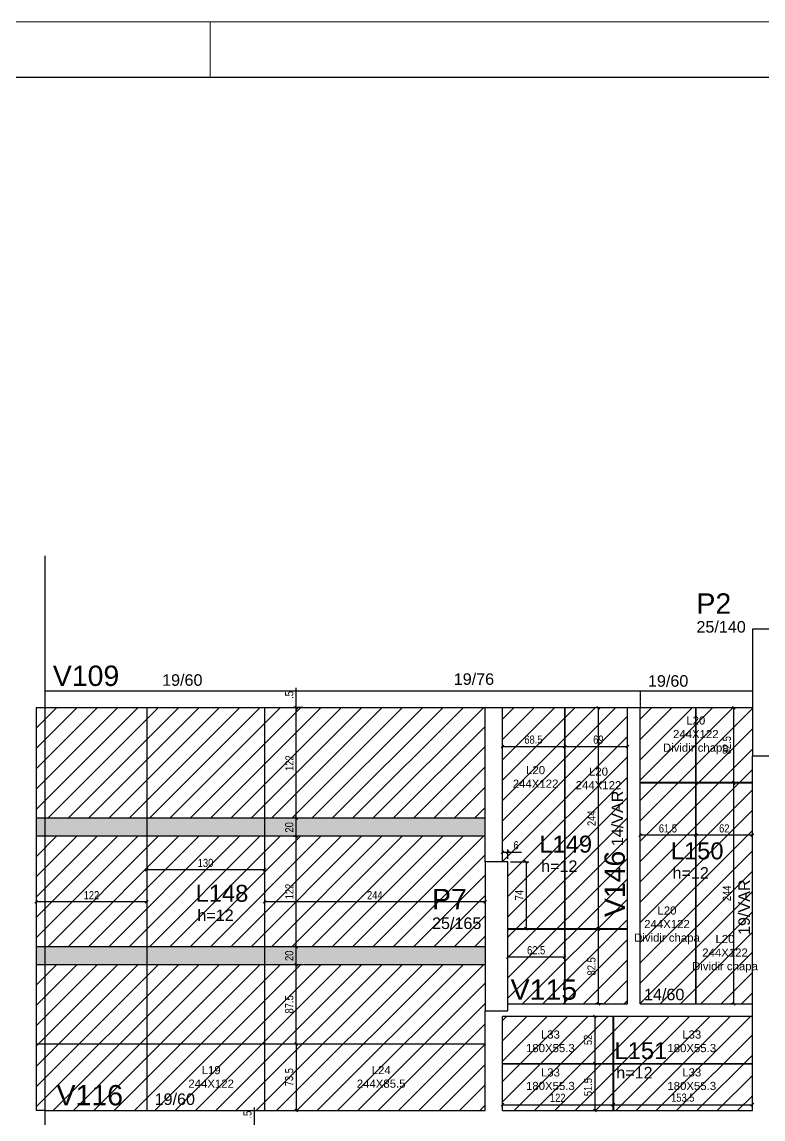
# Model space of a CAD drawing. Header units: millimetres. Extents: x 3165 to 9493, y 682 to 4304.
# Drawn here: x 3976 to 4794, y 3091 to 4304 of the extents above; entities that cross this region are included whole.
import ezdxf

# ---------------------------------------------------------------- set-up
doc = ezdxf.new("R2010")
doc.units = ezdxf.units.MM
doc.linetypes.add('HIDDEN2', pattern=[0.1875, 0.125, -0.0625])
for name, color, linetype in [('1', 3, 'Continuous'), ('210', 3, 'HIDDEN2'), ('212', 3, 'Continuous'), ('213', 3, 'Continuous'), ('216', 3, 'Continuous'), ('220', 5, 'Continuous'), ('222', 6, 'Continuous'), ('226', 4, 'Continuous'), ('233', 6, 'Continuous'), ('AUX00', 7, 'Continuous'), ('COTA', 2, 'Continuous'), ('Painéis', 200, 'Continuous')]:
    doc.layers.add(name, color=color, linetype=linetype)
for name, color, linetype, lineweight in [('FOLHA', 255, 'Continuous', 5), ('Hachura', 251, 'Continuous', 9), ('REAPROVEITAMENTO', 251, 'Continuous', 9)]:
    doc.layers.add(name, color=color, linetype=linetype, lineweight=lineweight)
doc.styles.add('COTA TECNICA-50', font='techl___.ttf', dxfattribs={"height": 9})
doc.styles.get("Standard").update_dxf_attribs({"font": 'arial.ttf'})
doc.dimstyles.new('COTA PAINEL-50', dxfattribs={"dimtxt": 9, "dimasz": 3, "dimexe": 3, "dimexo": 3, "dimgap": 3, "dimtad": 1, "dimdec": 1, "dimzin": 12, "dimdsep": 46, "dimtxsty": 'COTA TECNICA-50', "dimblk1": 'OBLIQUE', "dimblk2": 'OBLIQUE', "dimsah": 1, "dimcen": 0.9, "dimclrd": 4, "dimclre": 4, "dimclrt": 240, "dimadec": 1, "dimazin": 3, "dimtfac": 1, "dimtdec": 1, "dimtmove": 0, "dimatfit": 3, "dimfxl": 1, "dimtolj": 1, "dimtzin": 12, "dimarcsym": 0})

# ---------------------------------------------------------------- blocks, each defined once
blk = doc.blocks.new('_Oblique')
at = {"color": 0, "linetype": 'ByBlock', "lineweight": -2}
blk.add_line((-0.5, -0.5), (0.5, 0.5), dxfattribs=at)
blk = doc.blocks.new('*D551')
at = {"layer": 'COTA', "color": 4, "lineweight": -2, "transparency": 16777216}
blk.add_line((4278.4, 3173.8), (4278.4, 3261.3), dxfattribs=at)
at = {"layer": 'Defpoints', "color": 0, "transparency": 16777216}
for p in [(4278.4, 3261.3), (4278.4, 3261.3), (4278.4, 3173.8)]:
    blk.add_point(p, dxfattribs=at)
at = {"layer": 'COTA', "color": 4, "lineweight": -2, "transparency": 16777216, "xscale": 3, "yscale": 3, "zscale": 3}
for p, rotation in [((4278.4, 3261.3), 90), ((4278.4, 3173.8), 270)]:
    blk.add_blockref('_Oblique', p, dxfattribs=dict(at, rotation=rotation))
at = {"layer": 'COTA', "color": 240, "transparency": 16777216, "insert": (4270.8, 3217.6), "char_height": 9, "attachment_point": 5, "rotation": 90, "style": 'COTA TECNICA-50'}
blk.add_mtext('\\A1;87.5', dxfattribs=at)
blk = doc.blocks.new('*D552')
at = {"layer": 'COTA', "color": 4, "lineweight": -2, "transparency": 16777216}
for p, q in [((4279.8, 3281.3), (4275.4, 3281.3)), ((4278.4, 3261.3), (4278.4, 3281.3))]:
    blk.add_line(p, q, dxfattribs=at)
at = {"layer": 'Defpoints', "color": 0, "transparency": 16777216}
for p in [(4278.4, 3281.3), (4282.8, 3281.3), (4278.4, 3261.3)]:
    blk.add_point(p, dxfattribs=at)
at = {"layer": 'COTA', "color": 4, "lineweight": -2, "transparency": 16777216, "xscale": 3, "yscale": 3, "zscale": 3}
for p, rotation in [((4278.4, 3281.3), 90), ((4278.4, 3261.3), 270)]:
    blk.add_blockref('_Oblique', p, dxfattribs=dict(at, rotation=rotation))
at = {"layer": 'COTA', "color": 240, "transparency": 16777216, "insert": (4270.8, 3271.3), "char_height": 9, "attachment_point": 5, "rotation": 90, "style": 'COTA TECNICA-50'}
blk.add_mtext('\\A1;20', dxfattribs=at)
blk = doc.blocks.new('*D553')
at = {"layer": 'COTA', "color": 4, "lineweight": -2, "transparency": 16777216}
for p, q in [((4279.8, 3403.3), (4275.4, 3403.3)), ((4278.4, 3281.3), (4278.4, 3403.3)), ((4281.4, 3281.3), (4281.4, 3281.3))]:
    blk.add_line(p, q, dxfattribs=at)
at = {"layer": 'Defpoints', "color": 0, "transparency": 16777216}
for p in [(4278.4, 3403.3), (4282.8, 3403.3), (4278.4, 3281.3)]:
    blk.add_point(p, dxfattribs=at)
at = {"layer": 'COTA', "color": 4, "lineweight": -2, "transparency": 16777216, "xscale": 3, "yscale": 3, "zscale": 3}
for p, rotation in [((4278.4, 3403.3), 90), ((4278.4, 3281.3), 270)]:
    blk.add_blockref('_Oblique', p, dxfattribs=dict(at, rotation=rotation))
at = {"layer": 'COTA', "color": 240, "transparency": 16777216, "insert": (4270.9, 3342.3), "char_height": 9, "attachment_point": 5, "rotation": 90, "style": 'COTA TECNICA-50'}
blk.add_mtext('\\A1;122', dxfattribs=at)
blk = doc.blocks.new('*D554')
at = {"layer": 'COTA', "color": 4, "lineweight": -2, "transparency": 16777216}
for p, q in [((4278.4, 3403.3), (4278.4, 3423.3)), ((4279.8, 3403.3), (4275.4, 3403.3))]:
    blk.add_line(p, q, dxfattribs=at)
at = {"layer": 'Defpoints', "color": 0, "transparency": 16777216}
for p in [(4278.4, 3423.3), (4278.4, 3423.3), (4282.8, 3403.3)]:
    blk.add_point(p, dxfattribs=at)
at = {"layer": 'COTA', "color": 4, "lineweight": -2, "transparency": 16777216, "xscale": 3, "yscale": 3, "zscale": 3}
for p, rotation in [((4278.4, 3423.3), 90), ((4278.4, 3403.3), 270)]:
    blk.add_blockref('_Oblique', p, dxfattribs=dict(at, rotation=rotation))
at = {"layer": 'COTA', "color": 240, "transparency": 16777216, "insert": (4270.8, 3413.3), "char_height": 9, "attachment_point": 5, "rotation": 90, "style": 'COTA TECNICA-50'}
blk.add_mtext('\\A1;20', dxfattribs=at)
blk = doc.blocks.new('*D555')
at = {"layer": 'COTA', "color": 4, "lineweight": -2, "transparency": 16777216}
for p, q in [((4279.8, 3545.3), (4275.4, 3545.3)), ((4278.4, 3423.3), (4278.4, 3545.3))]:
    blk.add_line(p, q, dxfattribs=at)
at = {"layer": 'Defpoints', "color": 0, "transparency": 16777216}
for p in [(4278.4, 3545.3), (4282.8, 3545.3), (4278.4, 3423.3)]:
    blk.add_point(p, dxfattribs=at)
at = {"layer": 'COTA', "color": 4, "lineweight": -2, "transparency": 16777216, "xscale": 3, "yscale": 3, "zscale": 3}
for p, rotation in [((4278.4, 3545.3), 90), ((4278.4, 3423.3), 270)]:
    blk.add_blockref('_Oblique', p, dxfattribs=dict(at, rotation=rotation))
at = {"layer": 'COTA', "color": 240, "transparency": 16777216, "insert": (4270.9, 3484.3), "char_height": 9, "attachment_point": 5, "rotation": 90, "style": 'COTA TECNICA-50'}
blk.add_mtext('\\A1;122', dxfattribs=at)
blk = doc.blocks.new('*D556')
at = {"layer": 'COTA', "color": 4, "lineweight": -2, "transparency": 16777216}
for p, q in [((4278.4, 3545.8), (4278.4, 3567.4)), ((4285.9, 3545.8), (4275.4, 3545.8)), ((4279.8, 3545.3), (4275.4, 3545.3)), ((4278.4, 3545.3), (4278.4, 3545.8)), ((4278.4, 3545.3), (4278.4, 3542.3))]:
    blk.add_line(p, q, dxfattribs=at)
at = {"layer": 'Defpoints', "color": 0, "transparency": 16777216}
for p in [(4278.4, 3545.8), (4282.8, 3545.3), (4288.9, 3545.8)]:
    blk.add_point(p, dxfattribs=at)
at = {"layer": 'COTA', "color": 4, "lineweight": -2, "transparency": 16777216, "xscale": 3, "yscale": 3, "zscale": 3}
for p, rotation in [((4278.4, 3545.8), 270), ((4278.4, 3545.3), 90)]:
    blk.add_blockref('_Oblique', p, dxfattribs=dict(at, rotation=rotation))
at = {"layer": 'COTA', "color": 240, "transparency": 16777216, "insert": (4270.8, 3559.6), "char_height": 9, "attachment_point": 5, "rotation": 90, "style": 'COTA TECNICA-50'}
blk.add_mtext('\\A1;.5', dxfattribs=at)
blk = doc.blocks.new('*D739')
at = {"layer": 'COTA', "color": 4, "lineweight": -2, "transparency": 16777216}
for p, q in [((4487.3, 3363.2), (4487.3, 3327.8)), ((4487.3, 3330.8), (4243.3, 3330.8))]:
    blk.add_line(p, q, dxfattribs=at)
at = {"layer": 'Defpoints', "color": 0, "transparency": 16777216}
for p in [(4487.3, 3366.2), (4243.3, 3330.8), (4243.3, 3330.8)]:
    blk.add_point(p, dxfattribs=at)
at = {"layer": 'COTA', "color": 4, "lineweight": -2, "transparency": 16777216, "xscale": 3, "yscale": 3, "zscale": 3, "rotation": 180}
blk.add_blockref('_Oblique', (4243.3, 3330.8), dxfattribs=at)
at = {"layer": 'COTA', "color": 4, "lineweight": -2, "transparency": 16777216, "xscale": 3, "yscale": 3, "zscale": 3}
blk.add_blockref('_Oblique', (4487.3, 3330.8), dxfattribs=at)
at = {"layer": 'COTA', "color": 240, "transparency": 16777216, "insert": (4365.3, 3338.3), "char_height": 9, "attachment_point": 5, "style": 'COTA TECNICA-50'}
blk.add_mtext('\\A1;244', dxfattribs=at)
blk = doc.blocks.new('*D557')
at = {"layer": 'COTA', "color": 4, "lineweight": -2, "transparency": 16777216}
for p, q in [((4243.3, 3366.2), (4113.3, 3366.2)), ((4243.3, 3363.2), (4243.3, 3363.2))]:
    blk.add_line(p, q, dxfattribs=at)
at = {"layer": 'Defpoints', "color": 0, "transparency": 16777216}
for p in [(4113.3, 3366.2), (4113.3, 3366.2), (4243.3, 3366.2)]:
    blk.add_point(p, dxfattribs=at)
at = {"layer": 'COTA', "color": 4, "lineweight": -2, "transparency": 16777216, "xscale": 3, "yscale": 3, "zscale": 3, "rotation": 180}
blk.add_blockref('_Oblique', (4113.3, 3366.2), dxfattribs=at)
at = {"layer": 'COTA', "color": 4, "lineweight": -2, "transparency": 16777216, "xscale": 3, "yscale": 3, "zscale": 3}
blk.add_blockref('_Oblique', (4243.3, 3366.2), dxfattribs=at)
at = {"layer": 'COTA', "color": 240, "transparency": 16777216, "insert": (4178.3, 3373.9), "char_height": 9, "attachment_point": 5, "style": 'COTA TECNICA-50'}
blk.add_mtext('\\A1;130', dxfattribs=at)
blk = doc.blocks.new('*D740')
at = {"layer": 'COTA', "color": 4, "lineweight": -2, "transparency": 16777216}
for p, q in [((4113.3, 3330.8), (3991.3, 3330.8)), ((4113.3, 3327.8), (4113.3, 3327.8))]:
    blk.add_line(p, q, dxfattribs=at)
at = {"layer": 'Defpoints', "color": 0, "transparency": 16777216}
for p in [(3991.3, 3330.8), (3991.3, 3330.8), (4113.3, 3330.8)]:
    blk.add_point(p, dxfattribs=at)
at = {"layer": 'COTA', "color": 4, "lineweight": -2, "transparency": 16777216, "xscale": 3, "yscale": 3, "zscale": 3, "rotation": 180}
blk.add_blockref('_Oblique', (3991.3, 3330.8), dxfattribs=at)
at = {"layer": 'COTA', "color": 4, "lineweight": -2, "transparency": 16777216, "xscale": 3, "yscale": 3, "zscale": 3}
blk.add_blockref('_Oblique', (4113.3, 3330.8), dxfattribs=at)
at = {"layer": 'COTA', "color": 240, "transparency": 16777216, "insert": (4052.3, 3338.3), "char_height": 9, "attachment_point": 5, "style": 'COTA TECNICA-50'}
blk.add_mtext('\\A1;122', dxfattribs=at)
blk = doc.blocks.new('*D563')
at = {"layer": 'COTA', "color": 4, "lineweight": -2, "transparency": 16777216}
for p, q in [((4232.2, 3081.8), (4232.2, 3103.4)), ((4239.7, 3081.8), (4229.2, 3081.8)), ((4233.5, 3081.3), (4229.2, 3081.3)), ((4232.2, 3081.3), (4232.2, 3081.8)), ((4232.2, 3081.3), (4232.2, 3078.3))]:
    blk.add_line(p, q, dxfattribs=at)
at = {"layer": 'Defpoints', "color": 0, "transparency": 16777216}
for p in [(4232.2, 3081.8), (4236.5, 3081.3), (4242.7, 3081.8)]:
    blk.add_point(p, dxfattribs=at)
at = {"layer": 'COTA', "color": 4, "lineweight": -2, "transparency": 16777216, "xscale": 3, "yscale": 3, "zscale": 3}
for p, rotation in [((4232.2, 3081.8), 270), ((4232.2, 3081.3), 90)]:
    blk.add_blockref('_Oblique', p, dxfattribs=dict(at, rotation=rotation))
at = {"layer": 'COTA', "color": 240, "transparency": 16777216, "insert": (4224.6, 3095.6), "char_height": 9, "attachment_point": 5, "rotation": 90, "style": 'COTA TECNICA-50'}
blk.add_mtext('\\A1;.5', dxfattribs=at)
blk = doc.blocks.new('*D566')
at = {"layer": 'COTA', "color": 4, "lineweight": -2, "transparency": 16777216}
blk.add_line((4278.4, 3173.8), (4278.4, 3100.3), dxfattribs=at)
at = {"layer": 'Defpoints', "color": 0, "transparency": 16777216}
for p in [(4278.4, 3173.8), (4278.4, 3100.3), (4278.4, 3100.3)]:
    blk.add_point(p, dxfattribs=at)
at = {"layer": 'COTA', "color": 4, "lineweight": -2, "transparency": 16777216, "xscale": 3, "yscale": 3, "zscale": 3}
for p, rotation in [((4278.4, 3173.8), 90), ((4278.4, 3100.3), 270)]:
    blk.add_blockref('_Oblique', p, dxfattribs=dict(at, rotation=rotation))
at = {"layer": 'COTA', "color": 240, "transparency": 16777216, "insert": (4270.7, 3137.1), "char_height": 9, "attachment_point": 5, "rotation": 90, "style": 'COTA TECNICA-50'}
blk.add_mtext('\\A1;73.5', dxfattribs=at)
blk = doc.blocks.new('*D547')
at = {"layer": 'COTA', "color": 4, "lineweight": -2, "transparency": 16777216}
blk.add_line((4608.4, 3204.3), (4608.4, 3152.3), dxfattribs=at)
at = {"layer": 'Defpoints', "color": 0, "transparency": 16777216}
for p in [(4608.4, 3204.3), (4608.4, 3152.3), (4608.4, 3152.3)]:
    blk.add_point(p, dxfattribs=at)
at = {"layer": 'COTA', "color": 4, "lineweight": -2, "transparency": 16777216, "xscale": 3, "yscale": 3, "zscale": 3}
for p, rotation in [((4608.4, 3204.3), 90), ((4608.4, 3152.3), 270)]:
    blk.add_blockref('_Oblique', p, dxfattribs=dict(at, rotation=rotation))
at = {"layer": 'COTA', "color": 240, "transparency": 16777216, "insert": (4600.8, 3178.3), "char_height": 9, "attachment_point": 5, "rotation": 90, "style": 'COTA TECNICA-50'}
blk.add_mtext('\\A1;52', dxfattribs=at)
blk = doc.blocks.new('*D548')
at = {"layer": 'COTA', "color": 4, "lineweight": -2, "transparency": 16777216}
blk.add_line((4608.4, 3151.8), (4608.4, 3100.3), dxfattribs=at)
at = {"layer": 'Defpoints', "color": 0, "transparency": 16777216}
for p in [(4608.4, 3151.8), (4608.4, 3100.3), (4608.4, 3100.3)]:
    blk.add_point(p, dxfattribs=at)
at = {"layer": 'COTA', "color": 4, "lineweight": -2, "transparency": 16777216, "xscale": 3, "yscale": 3, "zscale": 3}
for p, rotation in [((4608.4, 3151.8), 90), ((4608.4, 3100.3), 270)]:
    blk.add_blockref('_Oblique', p, dxfattribs=dict(at, rotation=rotation))
at = {"layer": 'COTA', "color": 240, "transparency": 16777216, "insert": (4600.8, 3126.1), "char_height": 9, "attachment_point": 5, "rotation": 90, "style": 'COTA TECNICA-50'}
blk.add_mtext('\\A1;51.5', dxfattribs=at)
blk = doc.blocks.new('*D728')
at = {"layer": 'COTA', "color": 4, "lineweight": -2, "transparency": 16777216}
blk.add_line((4506.3, 3106.7), (4628.3, 3106.7), dxfattribs=at)
at = {"layer": 'Defpoints', "color": 0, "transparency": 16777216}
for p in [(4506.3, 3106.7), (4628.3, 3106.7), (4628.3, 3106.7)]:
    blk.add_point(p, dxfattribs=at)
at = {"layer": 'COTA', "color": 4, "lineweight": -2, "transparency": 16777216, "xscale": 3, "yscale": 3, "zscale": 3, "rotation": 180}
blk.add_blockref('_Oblique', (4506.3, 3106.7), dxfattribs=at)
at = {"layer": 'COTA', "color": 4, "lineweight": -2, "transparency": 16777216, "xscale": 3, "yscale": 3, "zscale": 3}
blk.add_blockref('_Oblique', (4628.3, 3106.7), dxfattribs=at)
at = {"layer": 'COTA', "color": 240, "transparency": 16777216, "insert": (4567.3, 3114.3), "char_height": 9, "attachment_point": 5, "style": 'COTA TECNICA-50'}
blk.add_mtext('\\A1;122', dxfattribs=at)
blk = doc.blocks.new('*D729')
at = {"layer": 'COTA', "color": 4, "lineweight": -2, "transparency": 16777216}
blk.add_line((4628.8, 3106.7), (4782.3, 3106.7), dxfattribs=at)
at = {"layer": 'Defpoints', "color": 0, "transparency": 16777216}
for p in [(4628.8, 3106.7), (4782.3, 3106.7), (4782.3, 3106.7)]:
    blk.add_point(p, dxfattribs=at)
at = {"layer": 'COTA', "color": 4, "lineweight": -2, "transparency": 16777216, "xscale": 3, "yscale": 3, "zscale": 3, "rotation": 180}
blk.add_blockref('_Oblique', (4628.8, 3106.7), dxfattribs=at)
at = {"layer": 'COTA', "color": 4, "lineweight": -2, "transparency": 16777216, "xscale": 3, "yscale": 3, "zscale": 3}
blk.add_blockref('_Oblique', (4782.3, 3106.7), dxfattribs=at)
at = {"layer": 'COTA', "color": 240, "transparency": 16777216, "insert": (4705.5, 3114.4), "char_height": 9, "attachment_point": 5, "style": 'COTA TECNICA-50'}
blk.add_mtext('\\A1;153.5', dxfattribs=at)
blk = doc.blocks.new('*D730')
at = {"layer": 'COTA', "color": 4, "lineweight": -2, "transparency": 16777216}
for p, q in [((4760.1, 3462.3), (4758.7, 3462.3)), ((4761.7, 3218.3), (4761.7, 3462.3)), ((4760.1, 3218.3), (4758.7, 3218.3))]:
    blk.add_line(p, q, dxfattribs=at)
at = {"layer": 'Defpoints', "color": 0, "transparency": 16777216}
for p in [(4761.7, 3462.3), (4763.1, 3462.3), (4763.1, 3218.3)]:
    blk.add_point(p, dxfattribs=at)
at = {"layer": 'COTA', "color": 4, "lineweight": -2, "transparency": 16777216, "xscale": 3, "yscale": 3, "zscale": 3}
for p, rotation in [((4761.7, 3462.3), 90), ((4761.7, 3218.3), 270)]:
    blk.add_blockref('_Oblique', p, dxfattribs=dict(at, rotation=rotation))
at = {"layer": 'COTA', "color": 240, "transparency": 16777216, "insert": (4754.1, 3340.3), "char_height": 9, "attachment_point": 5, "rotation": 90, "style": 'COTA TECNICA-50'}
blk.add_mtext('\\A1;244', dxfattribs=at)
blk = doc.blocks.new('*D731')
at = {"layer": 'COTA', "color": 4, "lineweight": -2, "transparency": 16777216}
blk.add_line((4761.7, 3462.8), (4761.7, 3545.3), dxfattribs=at)
at = {"layer": 'Defpoints', "color": 0, "transparency": 16777216}
for p in [(4761.7, 3545.3), (4761.7, 3545.3), (4761.7, 3462.8)]:
    blk.add_point(p, dxfattribs=at)
at = {"layer": 'COTA', "color": 4, "lineweight": -2, "transparency": 16777216, "xscale": 3, "yscale": 3, "zscale": 3}
for p, rotation in [((4761.7, 3545.3), 90), ((4761.7, 3462.8), 270)]:
    blk.add_blockref('_Oblique', p, dxfattribs=dict(at, rotation=rotation))
at = {"layer": 'COTA', "color": 240, "transparency": 16777216, "insert": (4754.1, 3504.1), "char_height": 9, "attachment_point": 5, "rotation": 90, "style": 'COTA TECNICA-50'}
blk.add_mtext('\\A1;82.5', dxfattribs=at)
blk = doc.blocks.new('*D732')
at = {"layer": 'COTA', "color": 4, "lineweight": -2, "transparency": 16777216}
blk.add_line((4782.3, 3404.5), (4720.3, 3404.5), dxfattribs=at)
at = {"layer": 'Defpoints', "color": 0, "transparency": 16777216}
for p in [(4720.3, 3404.5), (4720.3, 3404.5), (4782.3, 3404.5)]:
    blk.add_point(p, dxfattribs=at)
at = {"layer": 'COTA', "color": 4, "lineweight": -2, "transparency": 16777216, "xscale": 3, "yscale": 3, "zscale": 3, "rotation": 180}
blk.add_blockref('_Oblique', (4720.3, 3404.5), dxfattribs=at)
at = {"layer": 'COTA', "color": 4, "lineweight": -2, "transparency": 16777216, "xscale": 3, "yscale": 3, "zscale": 3}
blk.add_blockref('_Oblique', (4782.3, 3404.5), dxfattribs=at)
at = {"layer": 'COTA', "color": 240, "transparency": 16777216, "insert": (4751.3, 3412.1), "char_height": 9, "attachment_point": 5, "style": 'COTA TECNICA-50'}
blk.add_mtext('\\A1;62', dxfattribs=at)
blk = doc.blocks.new('*D733')
at = {"layer": 'COTA', "color": 4, "lineweight": -2, "transparency": 16777216}
blk.add_line((4719.8, 3404.5), (4658.3, 3404.5), dxfattribs=at)
at = {"layer": 'Defpoints', "color": 0, "transparency": 16777216}
for p in [(4658.3, 3404.5), (4658.3, 3404.5), (4719.8, 3404.5)]:
    blk.add_point(p, dxfattribs=at)
at = {"layer": 'COTA', "color": 4, "lineweight": -2, "transparency": 16777216, "xscale": 3, "yscale": 3, "zscale": 3, "rotation": 180}
blk.add_blockref('_Oblique', (4658.3, 3404.5), dxfattribs=at)
at = {"layer": 'COTA', "color": 4, "lineweight": -2, "transparency": 16777216, "xscale": 3, "yscale": 3, "zscale": 3}
blk.add_blockref('_Oblique', (4719.8, 3404.5), dxfattribs=at)
at = {"layer": 'COTA', "color": 240, "transparency": 16777216, "insert": (4689, 3412.1), "char_height": 9, "attachment_point": 5, "style": 'COTA TECNICA-50'}
blk.add_mtext('\\A1;61.5', dxfattribs=at)
blk = doc.blocks.new('*D549')
at = {"layer": 'COTA', "color": 4, "lineweight": -2, "transparency": 16777216}
for p, q in [((4616.6, 3300.8), (4609.2, 3300.8)), ((4612.2, 3218.3), (4612.2, 3300.8)), ((4616.6, 3218.3), (4609.2, 3218.3))]:
    blk.add_line(p, q, dxfattribs=at)
at = {"layer": 'Defpoints', "color": 0, "transparency": 16777216}
for p in [(4612.2, 3300.8), (4619.6, 3300.8), (4619.6, 3218.3)]:
    blk.add_point(p, dxfattribs=at)
at = {"layer": 'COTA', "color": 4, "lineweight": -2, "transparency": 16777216, "xscale": 3, "yscale": 3, "zscale": 3}
for p, rotation in [((4612.2, 3300.8), 90), ((4612.2, 3218.3), 270)]:
    blk.add_blockref('_Oblique', p, dxfattribs=dict(at, rotation=rotation))
at = {"layer": 'COTA', "color": 240, "transparency": 16777216, "insert": (4604.6, 3259.6), "char_height": 9, "attachment_point": 5, "rotation": 90, "style": 'COTA TECNICA-50'}
blk.add_mtext('\\A1;82.5', dxfattribs=at)
blk = doc.blocks.new('*D550')
at = {"layer": 'COTA', "color": 4, "lineweight": -2, "transparency": 16777216}
blk.add_line((4612.2, 3301.3), (4612.2, 3545.3), dxfattribs=at)
at = {"layer": 'Defpoints', "color": 0, "transparency": 16777216}
for p in [(4612.2, 3545.3), (4612.2, 3545.3), (4612.2, 3301.3)]:
    blk.add_point(p, dxfattribs=at)
at = {"layer": 'COTA', "color": 4, "lineweight": -2, "transparency": 16777216, "xscale": 3, "yscale": 3, "zscale": 3}
for p, rotation in [((4612.2, 3545.3), 90), ((4612.2, 3301.3), 270)]:
    blk.add_blockref('_Oblique', p, dxfattribs=dict(at, rotation=rotation))
at = {"layer": 'COTA', "color": 240, "transparency": 16777216, "insert": (4604.6, 3423.3), "char_height": 9, "attachment_point": 5, "rotation": 90, "style": 'COTA TECNICA-50'}
blk.add_mtext('\\A1;244', dxfattribs=at)
blk = doc.blocks.new('*D734')
at = {"layer": 'COTA', "color": 4, "lineweight": -2, "transparency": 16777216}
for p, q in [((4506.3, 3378.3), (4506.3, 3388.8)), ((4506.3, 3385.8), (4512.3, 3385.8)), ((4512.3, 3378.3), (4512.3, 3388.8)), ((4512.3, 3385.8), (4527.3, 3385.8))]:
    blk.add_line(p, q, dxfattribs=at)
at = {"layer": 'Defpoints', "color": 0, "transparency": 16777216}
for p in [(4512.3, 3385.8), (4506.3, 3375.3), (4512.3, 3375.3)]:
    blk.add_point(p, dxfattribs=at)
at = {"layer": 'COTA', "color": 4, "lineweight": -2, "transparency": 16777216, "xscale": 3, "yscale": 3, "zscale": 3, "rotation": 180}
blk.add_blockref('_Oblique', (4506.3, 3385.8), dxfattribs=at)
at = {"layer": 'COTA', "color": 4, "lineweight": -2, "transparency": 16777216, "xscale": 3, "yscale": 3, "zscale": 3}
blk.add_blockref('_Oblique', (4512.3, 3385.8), dxfattribs=at)
at = {"layer": 'COTA', "color": 240, "transparency": 16777216, "insert": (4521.3, 3393.4), "char_height": 9, "attachment_point": 5, "style": 'COTA TECNICA-50'}
blk.add_mtext('\\A1;6', dxfattribs=at)
blk = doc.blocks.new('*D735')
at = {"layer": 'COTA', "color": 4, "lineweight": -2, "transparency": 16777216}
for p, q in [((4515.3, 3375.3), (4535.3, 3375.3)), ((4532.3, 3375.3), (4532.3, 3301.3)), ((4515.3, 3301.3), (4535.3, 3301.3))]:
    blk.add_line(p, q, dxfattribs=at)
at = {"layer": 'Defpoints', "color": 0, "transparency": 16777216}
for p in [(4512.3, 3375.3), (4512.3, 3301.3), (4532.3, 3301.3)]:
    blk.add_point(p, dxfattribs=at)
at = {"layer": 'COTA', "color": 4, "lineweight": -2, "transparency": 16777216, "xscale": 3, "yscale": 3, "zscale": 3}
for p, rotation in [((4532.3, 3375.3), 90), ((4532.3, 3301.3), 270)]:
    blk.add_blockref('_Oblique', p, dxfattribs=dict(at, rotation=rotation))
at = {"layer": 'COTA', "color": 240, "transparency": 16777216, "insert": (4524.7, 3338.3), "char_height": 9, "attachment_point": 5, "rotation": 90, "style": 'COTA TECNICA-50'}
blk.add_mtext('\\A1;74', dxfattribs=at)
blk = doc.blocks.new('*D736')
at = {"layer": 'COTA', "color": 4, "lineweight": -2, "transparency": 16777216}
for p, q in [((4512.3, 3271.8), (4512.3, 3272.8)), ((4574.8, 3269.8), (4512.3, 3269.8)), ((4574.8, 3271.8), (4574.8, 3272.8))]:
    blk.add_line(p, q, dxfattribs=at)
at = {"layer": 'Defpoints', "color": 0, "transparency": 16777216}
for p in [(4512.3, 3269.8), (4512.3, 3268.8), (4574.8, 3268.8)]:
    blk.add_point(p, dxfattribs=at)
at = {"layer": 'COTA', "color": 4, "lineweight": -2, "transparency": 16777216, "xscale": 3, "yscale": 3, "zscale": 3, "rotation": 180}
blk.add_blockref('_Oblique', (4512.3, 3269.8), dxfattribs=at)
at = {"layer": 'COTA', "color": 4, "lineweight": -2, "transparency": 16777216, "xscale": 3, "yscale": 3, "zscale": 3}
blk.add_blockref('_Oblique', (4574.8, 3269.8), dxfattribs=at)
at = {"layer": 'COTA', "color": 240, "transparency": 16777216, "insert": (4543.5, 3277.4), "char_height": 9, "attachment_point": 5, "style": 'COTA TECNICA-50'}
blk.add_mtext('\\A1;62.5', dxfattribs=at)
blk = doc.blocks.new('*D687')
at = {"layer": 'COTA', "color": 4, "lineweight": -2, "transparency": 16777216}
for p, q in [((4506.3, 3504.9), (4506.3, 3505.6)), ((4574.8, 3504.9), (4574.8, 3505.6)), ((4506.3, 3502.6), (4574.8, 3502.6))]:
    blk.add_line(p, q, dxfattribs=at)
at = {"layer": 'Defpoints', "color": 0, "transparency": 16777216}
for p in [(4506.3, 3501.9), (4574.8, 3502.6), (4574.8, 3501.9)]:
    blk.add_point(p, dxfattribs=at)
at = {"layer": 'COTA', "color": 4, "lineweight": -2, "transparency": 16777216, "xscale": 3, "yscale": 3, "zscale": 3, "rotation": 180}
blk.add_blockref('_Oblique', (4506.3, 3502.6), dxfattribs=at)
at = {"layer": 'COTA', "color": 4, "lineweight": -2, "transparency": 16777216, "xscale": 3, "yscale": 3, "zscale": 3}
blk.add_blockref('_Oblique', (4574.8, 3502.6), dxfattribs=at)
at = {"layer": 'COTA', "color": 240, "transparency": 16777216, "insert": (4540.5, 3510.2), "char_height": 9, "attachment_point": 5, "style": 'COTA TECNICA-50'}
blk.add_mtext('\\A1;68.5', dxfattribs=at)
blk = doc.blocks.new('*D688')
at = {"layer": 'COTA', "color": 4, "lineweight": -2, "transparency": 16777216}
blk.add_line((4575.3, 3502.6), (4644.3, 3502.6), dxfattribs=at)
at = {"layer": 'Defpoints', "color": 0, "transparency": 16777216}
for p in [(4575.3, 3502.6), (4644.3, 3502.6), (4644.3, 3502.6)]:
    blk.add_point(p, dxfattribs=at)
at = {"layer": 'COTA', "color": 4, "lineweight": -2, "transparency": 16777216, "xscale": 3, "yscale": 3, "zscale": 3, "rotation": 180}
blk.add_blockref('_Oblique', (4575.3, 3502.6), dxfattribs=at)
at = {"layer": 'COTA', "color": 4, "lineweight": -2, "transparency": 16777216, "xscale": 3, "yscale": 3, "zscale": 3}
blk.add_blockref('_Oblique', (4644.3, 3502.6), dxfattribs=at)
at = {"layer": 'COTA', "color": 240, "transparency": 16777216, "insert": (4612.2, 3510.2), "char_height": 9, "attachment_point": 5, "style": 'COTA TECNICA-50'}
blk.add_mtext('\\A1;69', dxfattribs=at)

msp = doc.modelspace()

# ---------------------------------------------------------------- hatches: boundary and pattern name
at = {"layer": 'Hachura', "linetype": 'ByBlock'}
h = msp.add_hatch(color=256, dxfattribs=at)
h.dxf.hatch_style = 1
h.paths.add_polyline_path([(3991.28, 3403.35), (4487.28, 3403.35), (4487.28, 3423.35), (3991.28, 3423.35)])
h = msp.add_hatch(color=256, dxfattribs=at)
h.dxf.hatch_style = 1
h.paths.add_polyline_path([(3991.28, 3261.35), (4487.28, 3261.35), (4487.28, 3281.35), (3991.28, 3281.35)])
at = {"layer": 'REAPROVEITAMENTO', "linetype": 'ByBlock'}
h = msp.add_hatch(dxfattribs=at)
h.set_pattern_fill('ANSI31', color=256, scale=5, style=2)
h.set_pattern_definition([(45, (-2424.633, 1372.557), (-11.22532, 11.22532), [])])
h.paths.add_polyline_path([(4487.28, 3545.35), (3991.28, 3545.35), (3991.28, 3423.35), (4487.28, 3423.35)])
h = msp.add_hatch(dxfattribs=at)
h.set_pattern_fill('ANSI31', color=256, scale=5, style=2)
h.set_pattern_definition([(45, (-1909.633, 978.373), (-11.22532, 11.22532), [])])
h.paths.add_polyline_path([(4506.28, 3375.3), (4512.28, 3375.3), (4512.28, 3218.3), (4644.28, 3218.3), (4644.28, 3545.35), (4506.28, 3545.35)])
h = msp.add_hatch(dxfattribs=at)
h.set_pattern_fill('ANSI31', color=256, scale=5, style=2)
h.set_pattern_definition([(45, (-1757.633, 978.373), (-11.22532, 11.22532), [])])
h.paths.add_polyline_path([(4782.28, 3545.35), (4658.28, 3545.35), (4658.28, 3218.3), (4782.28, 3218.3)])
h = msp.add_hatch(dxfattribs=at)
h.set_pattern_fill('ANSI31', color=256, scale=5, style=2)
h.set_pattern_definition([(45, (-2424.633, 1230.557), (-11.22532, 11.22532), [])])
h.paths.add_polyline_path([(4487.28, 3403.35), (3991.28, 3403.35), (3991.28, 3281.35), (4487.28, 3281.35)])
h = msp.add_hatch(dxfattribs=at)
h.set_pattern_fill('ANSI31', color=256, scale=5, style=2)
h.set_pattern_definition([(45, (-2424.633, 1088.557), (-11.22532, 11.22532), [])])
h.paths.add_polyline_path([(3991.28, 3100.3), (4487.28, 3100.3), (4487.28, 3261.35), (3991.28, 3261.35)])
h = msp.add_hatch(dxfattribs=at)
h.set_pattern_fill('ANSI31', color=256, scale=5, style=2)
h.set_pattern_definition([(45, (-2129.633, 1031.515), (-11.22532, 11.22532), [])])
h.paths.add_polyline_path([(4506.28, 3204.3), (4506.28, 3100.3), (4782.28, 3100.3), (4782.28, 3204.3)])

# ---------------------------------------------------------------- linework, layer by layer
at = {"color": 30}
msp.add_line((3317.8, 4242.66), (9432.48, 4242.66), dxfattribs=at)
at = {"layer": '1'}
for p, q in [((4001.28, 3564.35), (4658.28, 3564.35)), ((4658.28, 3564.35), (4782.28, 3564.35)), ((4782.28, 3545.35), (4001.28, 3545.35)), ((4487.28, 3375.3), (4487.28, 3545.35)), ((4506.28, 3375.3), (4506.28, 3545.35)), ((4644.28, 3218.3), (4644.28, 3545.35)), ((4658.28, 3218.3), (4658.28, 3545.35)), ((4512.28, 3218.3), (4644.28, 3218.3)), ((4658.28, 3218.3), (4782.28, 3218.3)), ((4487.28, 3100.3), (4487.28, 3210.3)), ((4782.28, 3204.3), (4506.28, 3204.3)), ((4506.28, 3100.3), (4506.28, 3204.3)), ((4001.28, 3100.3), (4487.28, 3100.3)), ((4506.28, 3100.3), (4782.28, 3100.3))]:
    msp.add_line(p, q, dxfattribs=at)
msp.add_lwpolyline([(4782.28, 3100.3), (4782.28, 3492.31)], dxfattribs=at)
at = {"layer": '210'}
msp.add_line((4658.28, 3564.35), (4658.28, 3545.35), dxfattribs=at)
at = {"layer": '220'}
msp.add_line((4001.28, 2091.36), (4001.28, 3713.27), dxfattribs=at)
at = {"layer": '222'}
for points in [[(4782.28, 3492.31), (4807.28, 3492.31), (4807.28, 3632.31), (4782.28, 3632.31), (4782.28, 3492.31)], [(4487.28, 3210.3), (4512.28, 3210.3), (4512.28, 3375.3), (4487.28, 3375.3), (4487.28, 3210.3)]]:
    msp.add_lwpolyline(points, dxfattribs=at)
at = {"layer": 'FOLHA'}
for p, q in [((3165.39, 4303.63), (9493.44, 4303.63)), ((4183.49, 4242.66), (4183.49, 4303.63))]:
    msp.add_line(p, q, dxfattribs=at)
at = {"layer": 'Painéis'}
for p, q in [((4487.28, 3545.35), (3991.28, 3545.35)), ((3991.28, 3545.35), (3991.28, 3100.3)), ((4113.28, 3545.35), (4113.28, 3100.3)), ((4243.28, 3545.35), (4243.28, 3100.3)), ((4574.78, 3545.35), (4574.78, 3218.3)), ((4575.28, 3545.35), (4575.28, 3218.3)), ((4719.78, 3218.3), (4719.78, 3545.35)), ((4720.28, 3218.3), (4720.28, 3545.35)), ((4782.28, 3462.8), (4658.28, 3462.8)), ((4782.28, 3462.3), (4658.28, 3462.3)), ((4487.28, 3423.35), (3991.28, 3423.35)), ((4487.28, 3403.35), (3991.28, 3403.35)), ((4512.28, 3301.35), (4644.28, 3301.35)), ((4512.28, 3300.85), (4644.28, 3300.85)), ((4487.28, 3281.35), (3991.28, 3281.35)), ((4487.28, 3261.35), (3991.28, 3261.35)), ((4628.28, 3204.3), (4628.28, 3100.3)), ((4628.78, 3204.3), (4628.78, 3100.3)), ((3991.28, 3173.85), (4487.28, 3173.85)), ((4506.28, 3152.3), (4782.28, 3152.3)), ((4506.28, 3151.8), (4782.28, 3151.8)), ((4001.28, 3100.3), (3991.28, 3100.3))]:
    msp.add_line(p, q, dxfattribs=at)

# ---------------------------------------------------------------- texts
at = {"layer": '212'}
for s, p in [('19/60', (4130.35, 3569.74)), ('19/76', (4452.48, 3570.8)), ('19/60', (4666.99, 3568.72)), ('14/60', (4662.63, 3222.15)), ('19/60', (4122.07, 3106.39))]:
    msp.add_text(s, height=12.75, dxfattribs=at).set_placement(p)
for s, p in [('14/VAR', (4639.6, 3392.46)), ('19/VAR', (4779.59, 3294.29))]:
    msp.add_text(s, height=12.75, rotation=90, dxfattribs=at).set_placement(p)
at = {"layer": '213'}
for s, p in [('25/140', (4720.54, 3628.56)), ('25/165', (4428.48, 3300.88))]:
    msp.add_text(s, height=12.75, dxfattribs=at).set_placement(p)
at = {"layer": '216'}
for p in [(4548.94, 3364.01), (4694.12, 3356.56), (4169.25, 3309.68), (4631.97, 3135.72)]:
    msp.add_text('h=12', height=12.75, dxfattribs=at).set_placement(p)
at = {"layer": '220'}
for s, p in [('P2', (4720.54, 3649.43)), ('P7', (4428.48, 3322.75))]:
    msp.add_text(s, height=22.5, dxfattribs=at).set_placement(p)
at = {"layer": '226'}
for s, p in [('L149', (4547.02, 3385.34)), ('L150', (4692.2, 3377.89)), ('L148', (4167.32, 3331.01)), ('L151', (4630.04, 3157.04))]:
    msp.add_text(s, height=18.75, dxfattribs=at).set_placement(p)
at = {"layer": '233'}
for s, p in [('V109', (4009.62, 3569.57)), ('V115', (4515.32, 3222.64)), ('V116', (4013.76, 3105.94))]:
    msp.add_text(s, height=22.5, dxfattribs=at).set_placement(p)
msp.add_text('V146', height=22.5, rotation=90, dxfattribs=at).set_placement((4641.49, 3314.05))
at = {"layer": 'AUX00', "char_height": 9, "attachment_point": 1}
for s, insert in [('\\pxqc;L20^J244X122^JDividir chapa', (4658.28, 3535.89)), ('\\pxqc;L20^J244X122', (4481.31, 3481.08)), ('\\pxqc;L20^J244X122', (4550.8, 3479.37)), ('\\pxqc;L20^J244X122^JDividir chapa', (4626.44, 3325.86)), ('\\pxqc;L20^J244X122^JDividir chapa', (4690.55, 3294.35)), ('\\pxqc;L33^J180X55.3', (4497.67, 3188.77)), ('\\pxqc;L33^J180X55.3', (4653.82, 3188.77)), ('\\pxqc;L19^J244X122', (4122.93, 3149.43)), ('\\pxqc;L24^J244X85.5', (4310.75, 3149.43)), ('\\pxqc;L33^J180X55.3', (4497.67, 3146.91)), ('\\pxqc;L33^J180X55.3', (4653.82, 3146.91))]:
    msp.add_mtext_dynamic_manual_height_columns(s, width=123.1041, gutter_width=12.5, heights=[0], dxfattribs=dict(at, insert=insert))

# ---------------------------------------------------------------- dimensions: what is measured, and where the dimension line sits
at = {"layer": 'COTA'}
for base, p1, p2, picture, middle in [((4278.42, 3545.85), (4282.78, 3545.35), (4288.92, 3545.85), '*D556', (4270.82, 3559.64)), ((4278.42, 3545.35), (4278.42, 3423.35), (4282.78, 3545.35), '*D555', (4270.87, 3484.35)), ((4612.19, 3545.35), (4612.19, 3301.35), (4612.19, 3545.35), '*D550', (4604.63, 3423.35)), ((4761.6845, 3545.3453), (4761.6845, 3462.8034), (4761.6845, 3545.3453), '*D731', (4754.066, 3504.0743)), ((4761.68, 3462.3), (4763.12, 3218.3), (4763.12, 3462.3), '*D730', (4754.12, 3340.3)), ((4278.42, 3423.35), (4282.78, 3403.35), (4278.42, 3423.35), '*D554', (4270.83, 3413.35)), ((4278.42, 3403.35), (4278.42, 3281.35), (4282.78, 3403.35), '*D553', (4270.87, 3342.35)), ((4532.2593, 3301.3453), (4512.2757, 3375.3037), (4512.2757, 3301.3453), '*D735', (4524.6935, 3338.3245)), ((4612.1919, 3300.8453), (4619.5696, 3218.3034), (4619.5696, 3300.8453), '*D549', (4604.5735, 3259.5743)), ((4278.42, 3281.35), (4278.42, 3261.35), (4282.78, 3281.35), '*D552', (4270.83, 3271.35)), ((4278.42, 3261.35), (4278.42, 3173.85), (4278.42, 3261.35), '*D551', (4270.8, 3217.6)), ((4608.41, 3152.3), (4608.41, 3204.3), (4608.41, 3152.3), '*D547', (4600.81, 3178.3)), ((4278.42, 3100.3034), (4278.42, 3173.8453), (4278.42, 3100.3034), '*D566', (4270.7226, 3137.0743)), ((4608.41, 3100.3), (4608.41, 3151.8), (4608.41, 3100.3), '*D548', (4600.81, 3126.05)), ((4232.18, 3081.8), (4236.53, 3081.3), (4242.68, 3081.8), '*D563', (4224.58, 3095.6))]:
    dim = msp.add_linear_dim(base=base, p1=p1, p2=p2, angle=90, dimstyle='COTA PAINEL-50', dxfattribs=at)
    dim.commit()
    dim.dimension.update_dxf_attribs({"geometry": picture, "text_midpoint": middle})
for base, p1, p2, picture, middle in [((4574.78, 3502.55), (4506.28, 3501.86), (4574.78, 3501.86), '*D687', (4540.53, 3510.17)), ((4658.28, 3404.51), (4719.78, 3404.51), (4658.28, 3404.51), '*D733', (4689.03, 3412.1)), ((4720.28, 3404.51), (4782.28, 3404.51), (4720.28, 3404.51), '*D732', (4751.28, 3412.1)), ((4512.28, 3385.8), (4506.28, 3375.3), (4512.28, 3375.3), '*D734', (4521.28, 3393.39)), ((4113.28, 3366.22), (4243.28, 3366.22), (4113.28, 3366.22), '*D557', (4178.28, 3373.92)), ((4243.28, 3330.77), (4487.28, 3366.22), (4243.28, 3330.77), '*D739', (4365.28, 3338.33)), ((3991.28, 3330.77), (4113.28, 3330.77), (3991.28, 3330.77), '*D740', (4052.28, 3338.32)), ((4512.28, 3269.81), (4574.78, 3268.81), (4512.28, 3268.81), '*D736', (4543.53, 3277.41)), ((4628.28, 3106.7), (4506.28, 3106.7), (4628.28, 3106.7), '*D728', (4567.28, 3114.25)), ((4782.28, 3106.7), (4628.78, 3106.7), (4782.28, 3106.7), '*D729', (4705.53, 3114.4))]:
    dim = msp.add_linear_dim(base=base, p1=p1, p2=p2, dimstyle='COTA PAINEL-50', dxfattribs=at)
    dim.commit()
    dim.dimension.update_dxf_attribs({"geometry": picture, "text_midpoint": middle})
dim = msp.add_linear_dim(base=(4644.28, 3502.55), p1=(4575.28, 3502.55), p2=(4644.28, 3502.55), dimstyle='COTA PAINEL-50', dxfattribs=at)
dim.commit()
dim.dimension.update_dxf_attribs({"geometry": '*D688', "text_midpoint": (4612.19, 3502.55), "dimtype": 160})

doc.saveas('drawing.dxf')
